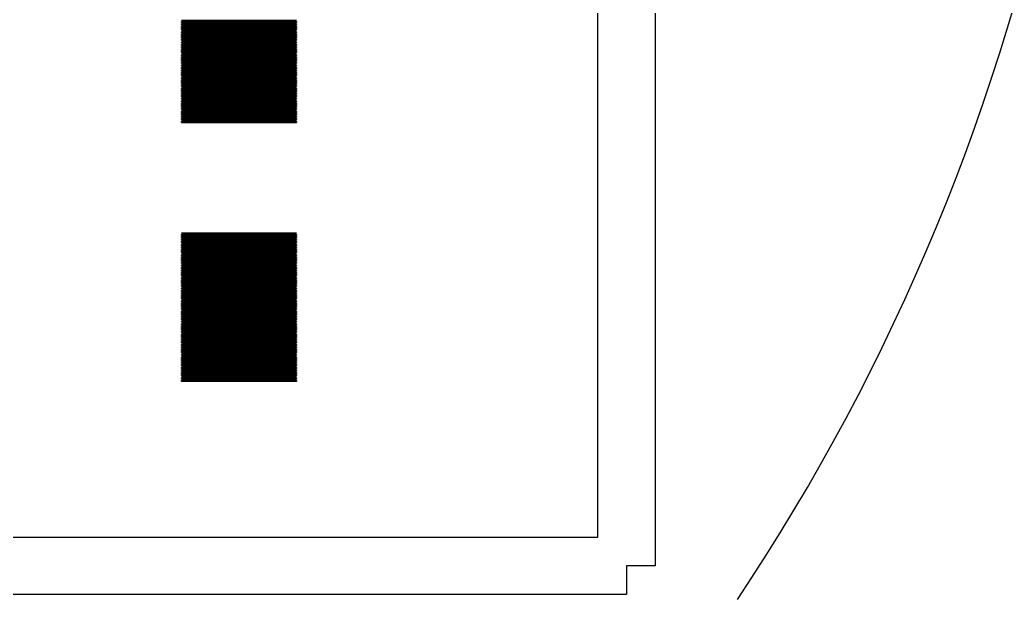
# Model space of a CAD drawing. Extents: x -21 to 129, y -39 to 111.
# Drawn here: x 91.37 to 126.03, y -5.58 to 14.5 of the extents above; entities that cross this region are included whole.
import ezdxf

# ---------------------------------------------------------------- set-up
doc = ezdxf.new("R2010")
doc.units = 0

msp = doc.modelspace()

# ---------------------------------------------------------------- linework, layer by layer
for p, q in [((113.5, 76.5), (113.5, -4.5)), ((111.5, -3.5), (111.5, 75.5)), ((125.771, 14.2286), (126.032, 15.111)), ((97, 14.475), (97, 14.485)), ((97, 14.485), (101, 14.485)), ((101, 14.475), (97, 14.475)), ((97, 14.435), (97, 14.445)), ((97, 14.445), (101, 14.445)), ((101, 14.435), (97, 14.435)), ((97, 14.395), (97, 14.405)), ((97, 14.405), (101, 14.405)), ((101, 14.395), (97, 14.395)), ((97, 14.355), (97, 14.365)), ((97, 14.365), (101, 14.365)), ((101, 14.355), (97, 14.355)), ((97, 14.315), (97, 14.325)), ((97, 14.325), (101, 14.325)), ((101, 14.315), (97, 14.315)), ((97, 14.275), (97, 14.285)), ((97, 14.285), (101, 14.285)), ((101, 14.275), (97, 14.275)), ((97, 14.235), (97, 14.245)), ((97, 14.245), (101, 14.245)), ((101, 14.235), (97, 14.235)), ((101, 14.485), (101, 14.475)), ((101, 14.445), (101, 14.435)), ((101, 14.405), (101, 14.395)), ((101, 14.365), (101, 14.355)), ((101, 14.325), (101, 14.315)), ((101, 14.285), (101, 14.275)), ((101, 14.245), (101, 14.235)), ((125.498, 13.3495), (125.771, 14.2286)), ((97, 14.195), (97, 14.205)), ((97, 14.205), (101, 14.205)), ((101, 14.195), (97, 14.195)), ((97, 14.155), (97, 14.165)), ((97, 14.165), (101, 14.165)), ((101, 14.155), (97, 14.155)), ((97, 14.115), (97, 14.125)), ((97, 14.125), (101, 14.125)), ((101, 14.115), (97, 14.115)), ((97, 14.075), (97, 14.085)), ((97, 14.085), (101, 14.085)), ((101, 14.075), (97, 14.075)), ((97, 14.035), (97, 14.045)), ((97, 14.045), (101, 14.045)), ((101, 14.035), (97, 14.035)), ((97, 13.995), (97, 14.005)), ((97, 14.005), (101, 14.005)), ((101, 13.995), (97, 13.995)), ((97, 13.955), (97, 13.965)), ((97, 13.965), (101, 13.965)), ((101, 13.955), (97, 13.955)), ((97, 13.915), (97, 13.925)), ((97, 13.925), (101, 13.925)), ((101, 13.915), (97, 13.915)), ((97, 13.875), (97, 13.885)), ((97, 13.885), (101, 13.885)), ((101, 13.875), (97, 13.875)), ((101, 14.205), (101, 14.195)), ((101, 14.165), (101, 14.155)), ((101, 14.125), (101, 14.115)), ((101, 14.085), (101, 14.075)), ((101, 14.045), (101, 14.035)), ((101, 14.005), (101, 13.995)), ((101, 13.965), (101, 13.955)), ((101, 13.925), (101, 13.915)), ((101, 13.885), (101, 13.875)), ((97, 13.835), (97, 13.845)), ((97, 13.845), (101, 13.845)), ((101, 13.835), (97, 13.835)), ((97, 13.795), (97, 13.805)), ((97, 13.805), (101, 13.805)), ((101, 13.795), (97, 13.795)), ((97, 13.755), (97, 13.765)), ((97, 13.765), (101, 13.765)), ((101, 13.755), (97, 13.755)), ((97, 13.715), (97, 13.725)), ((97, 13.725), (101, 13.725)), ((101, 13.715), (97, 13.715)), ((97, 13.675), (97, 13.685)), ((97, 13.685), (101, 13.685)), ((101, 13.675), (97, 13.675)), ((97, 13.635), (97, 13.645)), ((97, 13.645), (101, 13.645)), ((101, 13.635), (97, 13.635)), ((97, 13.595), (97, 13.605)), ((97, 13.605), (101, 13.605)), ((101, 13.595), (97, 13.595)), ((97, 13.555), (97, 13.565)), ((97, 13.565), (101, 13.565)), ((101, 13.555), (97, 13.555)), ((97, 13.515), (97, 13.525)), ((97, 13.525), (101, 13.525)), ((101, 13.845), (101, 13.835)), ((101, 13.805), (101, 13.795)), ((101, 13.765), (101, 13.755)), ((101, 13.725), (101, 13.715)), ((101, 13.685), (101, 13.675)), ((101, 13.645), (101, 13.635)), ((101, 13.605), (101, 13.595)), ((101, 13.565), (101, 13.555)), ((101, 13.525), (101, 13.515)), ((101, 13.515), (97, 13.515)), ((97, 13.475), (97, 13.485)), ((97, 13.485), (101, 13.485)), ((101, 13.475), (97, 13.475)), ((97, 13.435), (97, 13.445)), ((97, 13.445), (101, 13.445)), ((101, 13.435), (97, 13.435)), ((97, 13.395), (97, 13.405)), ((97, 13.405), (101, 13.405)), ((101, 13.395), (97, 13.395)), ((97, 13.355), (97, 13.365)), ((97, 13.365), (101, 13.365)), ((101, 13.355), (97, 13.355)), ((97, 13.315), (97, 13.325)), ((97, 13.325), (101, 13.325)), ((101, 13.315), (97, 13.315)), ((97, 13.275), (97, 13.285)), ((97, 13.285), (101, 13.285)), ((101, 13.275), (97, 13.275)), ((97, 13.235), (97, 13.245)), ((97, 13.245), (101, 13.245)), ((101, 13.235), (97, 13.235)), ((97, 13.195), (97, 13.205)), ((97, 13.205), (101, 13.205)), ((101, 13.195), (97, 13.195)), ((101, 13.485), (101, 13.475)), ((101, 13.445), (101, 13.435)), ((101, 13.405), (101, 13.395)), ((101, 13.365), (101, 13.355)), ((101, 13.325), (101, 13.315)), ((101, 13.285), (101, 13.275)), ((101, 13.245), (101, 13.235)), ((101, 13.205), (101, 13.195)), ((125.215, 12.4739), (125.498, 13.3495)), ((97, 13.155), (97, 13.165)), ((97, 13.165), (101, 13.165)), ((101, 13.155), (97, 13.155)), ((97, 13.115), (97, 13.125)), ((97, 13.125), (101, 13.125)), ((101, 13.115), (97, 13.115)), ((97, 13.075), (97, 13.085)), ((97, 13.085), (101, 13.085)), ((101, 13.075), (97, 13.075)), ((97, 13.035), (97, 13.045)), ((97, 13.045), (101, 13.045)), ((101, 13.035), (97, 13.035)), ((97, 12.995), (97, 13.005)), ((97, 13.005), (101, 13.005)), ((101, 12.995), (97, 12.995)), ((97, 12.955), (97, 12.965)), ((97, 12.965), (101, 12.965)), ((101, 12.955), (97, 12.955)), ((97, 12.915), (97, 12.925)), ((97, 12.925), (101, 12.925)), ((101, 12.915), (97, 12.915)), ((97, 12.875), (97, 12.885)), ((97, 12.885), (101, 12.885)), ((101, 12.875), (97, 12.875)), ((97, 12.835), (97, 12.845)), ((97, 12.845), (101, 12.845)), ((101, 12.835), (97, 12.835)), ((101, 13.165), (101, 13.155)), ((101, 13.125), (101, 13.115)), ((101, 13.085), (101, 13.075)), ((101, 13.045), (101, 13.035)), ((101, 13.005), (101, 12.995)), ((101, 12.965), (101, 12.955)), ((101, 12.925), (101, 12.915)), ((101, 12.885), (101, 12.875)), ((101, 12.845), (101, 12.835)), ((97, 12.795), (97, 12.805)), ((97, 12.805), (101, 12.805)), ((101, 12.795), (97, 12.795)), ((97, 12.755), (97, 12.765)), ((97, 12.765), (101, 12.765)), ((101, 12.755), (97, 12.755)), ((97, 12.715), (97, 12.725)), ((97, 12.725), (101, 12.725)), ((101, 12.715), (97, 12.715)), ((97, 12.675), (97, 12.685)), ((97, 12.685), (101, 12.685)), ((101, 12.675), (97, 12.675)), ((97, 12.635), (97, 12.645)), ((97, 12.645), (101, 12.645)), ((101, 12.635), (97, 12.635)), ((97, 12.595), (97, 12.605)), ((97, 12.605), (101, 12.605)), ((101, 12.595), (97, 12.595)), ((97, 12.555), (97, 12.565)), ((97, 12.565), (101, 12.565)), ((101, 12.555), (97, 12.555)), ((97, 12.515), (97, 12.525)), ((97, 12.525), (101, 12.525)), ((101, 12.515), (97, 12.515)), ((97, 12.475), (97, 12.485)), ((97, 12.485), (101, 12.485)), ((101, 12.805), (101, 12.795)), ((101, 12.765), (101, 12.755)), ((101, 12.725), (101, 12.715)), ((101, 12.685), (101, 12.675)), ((101, 12.645), (101, 12.635)), ((101, 12.605), (101, 12.595)), ((101, 12.565), (101, 12.555)), ((101, 12.525), (101, 12.515)), ((101, 12.485), (101, 12.475)), ((101, 12.475), (97, 12.475)), ((97, 12.435), (97, 12.445)), ((97, 12.445), (101, 12.445)), ((101, 12.435), (97, 12.435)), ((97, 12.395), (97, 12.405)), ((97, 12.405), (101, 12.405)), ((101, 12.395), (97, 12.395)), ((97, 12.355), (97, 12.365)), ((97, 12.365), (101, 12.365)), ((101, 12.355), (97, 12.355)), ((97, 12.315), (97, 12.325)), ((97, 12.325), (101, 12.325)), ((101, 12.315), (97, 12.315)), ((97, 12.275), (97, 12.285)), ((97, 12.285), (101, 12.285)), ((101, 12.275), (97, 12.275)), ((97, 12.235), (97, 12.245)), ((97, 12.245), (101, 12.245)), ((101, 12.235), (97, 12.235)), ((97, 12.195), (97, 12.205)), ((97, 12.205), (101, 12.205)), ((101, 12.195), (97, 12.195)), ((97, 12.155), (97, 12.165)), ((97, 12.165), (101, 12.165)), ((101, 12.155), (97, 12.155)), ((101, 12.445), (101, 12.435)), ((101, 12.405), (101, 12.395)), ((101, 12.365), (101, 12.355)), ((101, 12.325), (101, 12.315)), ((101, 12.285), (101, 12.275)), ((101, 12.245), (101, 12.235)), ((101, 12.205), (101, 12.195)), ((101, 12.165), (101, 12.155)), ((124.921, 11.6017), (125.215, 12.4739)), ((97, 12.115), (97, 12.125)), ((97, 12.125), (101, 12.125)), ((101, 12.115), (97, 12.115)), ((97, 12.075), (97, 12.085)), ((97, 12.085), (101, 12.085)), ((101, 12.075), (97, 12.075)), ((97, 12.035), (97, 12.045)), ((97, 12.045), (101, 12.045)), ((101, 12.035), (97, 12.035)), ((97, 11.995), (97, 12.005)), ((97, 12.005), (101, 12.005)), ((101, 11.995), (97, 11.995)), ((97, 11.955), (97, 11.965)), ((97, 11.965), (101, 11.965)), ((101, 11.955), (97, 11.955)), ((97, 11.915), (97, 11.925)), ((97, 11.925), (101, 11.925)), ((101, 11.915), (97, 11.915)), ((97, 11.875), (97, 11.885)), ((97, 11.885), (101, 11.885)), ((101, 11.875), (97, 11.875)), ((97, 11.835), (97, 11.845)), ((97, 11.845), (101, 11.845)), ((101, 11.835), (97, 11.835)), ((97, 11.795), (97, 11.805)), ((97, 11.805), (101, 11.805)), ((101, 11.795), (97, 11.795)), ((101, 12.125), (101, 12.115)), ((101, 12.085), (101, 12.075)), ((101, 12.045), (101, 12.035)), ((101, 12.005), (101, 11.995)), ((101, 11.965), (101, 11.955)), ((101, 11.925), (101, 11.915)), ((101, 11.885), (101, 11.875)), ((101, 11.845), (101, 11.835)), ((101, 11.805), (101, 11.795)), ((97, 11.755), (97, 11.765)), ((97, 11.765), (101, 11.765)), ((101, 11.755), (97, 11.755)), ((97, 11.715), (97, 11.725)), ((97, 11.725), (101, 11.725)), ((101, 11.715), (97, 11.715)), ((97, 11.675), (97, 11.685)), ((97, 11.685), (101, 11.685)), ((101, 11.675), (97, 11.675)), ((97, 11.635), (97, 11.645)), ((97, 11.645), (101, 11.645)), ((101, 11.635), (97, 11.635)), ((97, 11.595), (97, 11.605)), ((97, 11.605), (101, 11.605)), ((101, 11.595), (97, 11.595)), ((97, 11.555), (97, 11.565)), ((97, 11.565), (101, 11.565)), ((101, 11.555), (97, 11.555)), ((97, 11.515), (97, 11.525)), ((97, 11.525), (101, 11.525)), ((101, 11.515), (97, 11.515)), ((97, 11.475), (97, 11.485)), ((97, 11.485), (101, 11.485)), ((101, 11.475), (97, 11.475)), ((97, 11.435), (97, 11.445)), ((97, 11.445), (101, 11.445)), ((101, 11.765), (101, 11.755)), ((101, 11.725), (101, 11.715)), ((101, 11.685), (101, 11.675)), ((101, 11.645), (101, 11.635)), ((101, 11.605), (101, 11.595)), ((101, 11.565), (101, 11.555)), ((101, 11.525), (101, 11.515)), ((101, 11.485), (101, 11.475)), ((101, 11.445), (101, 11.435)), ((124.616, 10.7332), (124.921, 11.6017)), ((101, 11.435), (97, 11.435)), ((97, 11.395), (97, 11.405)), ((97, 11.405), (101, 11.405)), ((101, 11.395), (97, 11.395)), ((97, 11.355), (97, 11.365)), ((97, 11.365), (101, 11.365)), ((101, 11.355), (97, 11.355)), ((97, 11.315), (97, 11.325)), ((97, 11.325), (101, 11.325)), ((101, 11.315), (97, 11.315)), ((97, 11.275), (97, 11.285)), ((97, 11.285), (101, 11.285)), ((101, 11.275), (97, 11.275)), ((97, 11.235), (97, 11.245)), ((97, 11.245), (101, 11.245)), ((101, 11.235), (97, 11.235)), ((97, 11.195), (97, 11.205)), ((97, 11.205), (101, 11.205)), ((101, 11.195), (97, 11.195)), ((97, 11.155), (97, 11.165)), ((97, 11.165), (101, 11.165)), ((101, 11.155), (97, 11.155)), ((97, 11.115), (97, 11.125)), ((97, 11.125), (101, 11.125)), ((101, 11.115), (97, 11.115)), ((101, 11.405), (101, 11.395)), ((101, 11.365), (101, 11.355)), ((101, 11.325), (101, 11.315)), ((101, 11.285), (101, 11.275)), ((101, 11.245), (101, 11.235)), ((101, 11.205), (101, 11.195)), ((101, 11.165), (101, 11.155)), ((101, 11.125), (101, 11.115)), ((97, 11.075), (97, 11.085)), ((97, 11.085), (101, 11.085)), ((101, 11.075), (97, 11.075)), ((97, 11.035), (97, 11.045)), ((97, 11.045), (101, 11.045)), ((101, 11.035), (97, 11.035)), ((97, 10.995), (97, 11.005)), ((97, 11.005), (101, 11.005)), ((101, 10.995), (97, 10.995)), ((97, 10.955), (97, 10.965)), ((97, 10.965), (101, 10.965)), ((101, 10.955), (97, 10.955)), ((97, 10.915), (97, 10.925)), ((97, 10.925), (101, 10.925)), ((101, 10.915), (97, 10.915)), ((101, 11.085), (101, 11.075)), ((101, 11.045), (101, 11.035)), ((101, 11.005), (101, 10.995)), ((101, 10.965), (101, 10.955)), ((101, 10.925), (101, 10.915)), ((124.3, 9.86859), (124.616, 10.7332)), ((123.974, 9.00786), (124.3, 9.86859)), ((123.638, 8.1512), (123.974, 9.00786)), ((123.291, 7.29874), (123.638, 8.1512)), ((122.934, 6.45059), (123.291, 7.29874)), ((97, 7.075), (97, 7.08499)), ((97, 7.08499), (101, 7.08499)), ((101, 7.075), (97, 7.075)), ((97, 7.03499), (97, 7.045)), ((97, 7.045), (101, 7.045)), ((101, 7.03499), (97, 7.03499)), ((97, 6.995), (97, 7.00499)), ((97, 7.00499), (101, 7.00499)), ((101, 6.995), (97, 6.995)), ((97, 6.95499), (97, 6.965)), ((97, 6.965), (101, 6.965)), ((101, 6.95499), (97, 6.95499)), ((101, 7.08499), (101, 7.075)), ((101, 7.045), (101, 7.03499)), ((101, 7.00499), (101, 6.995)), ((101, 6.965), (101, 6.95499)), ((97, 6.91499), (97, 6.92499)), ((97, 6.92499), (101, 6.92499)), ((101, 6.91499), (97, 6.91499)), ((97, 6.875), (97, 6.88499)), ((97, 6.88499), (101, 6.88499)), ((101, 6.875), (97, 6.875)), ((97, 6.83499), (97, 6.84499)), ((97, 6.84499), (101, 6.84499)), ((101, 6.83499), (97, 6.83499)), ((97, 6.795), (97, 6.80499)), ((97, 6.80499), (101, 6.80499)), ((101, 6.795), (97, 6.795)), ((97, 6.75499), (97, 6.765)), ((97, 6.765), (101, 6.765)), ((101, 6.75499), (97, 6.75499)), ((97, 6.715), (97, 6.72499)), ((97, 6.72499), (101, 6.72499)), ((101, 6.715), (97, 6.715)), ((97, 6.67499), (97, 6.685)), ((97, 6.685), (101, 6.685)), ((101, 6.67499), (97, 6.67499)), ((97, 6.63499), (97, 6.64499)), ((97, 6.64499), (101, 6.64499)), ((101, 6.63499), (97, 6.63499)), ((97, 6.59499), (97, 6.605)), ((97, 6.605), (101, 6.605)), ((101, 6.59499), (97, 6.59499)), ((101, 6.92499), (101, 6.91499)), ((101, 6.88499), (101, 6.875)), ((101, 6.84499), (101, 6.83499)), ((101, 6.80499), (101, 6.795)), ((101, 6.765), (101, 6.75499)), ((101, 6.72499), (101, 6.715)), ((101, 6.685), (101, 6.67499)), ((101, 6.64499), (101, 6.63499)), ((101, 6.605), (101, 6.59499)), ((97, 6.55499), (97, 6.56499)), ((97, 6.56499), (101, 6.56499)), ((101, 6.55499), (97, 6.55499)), ((97, 6.515), (97, 6.52499)), ((97, 6.52499), (101, 6.52499)), ((101, 6.515), (97, 6.515)), ((97, 6.47499), (97, 6.48499)), ((97, 6.48499), (101, 6.48499)), ((101, 6.47499), (97, 6.47499)), ((97, 6.435), (97, 6.44499)), ((97, 6.44499), (101, 6.44499)), ((101, 6.435), (97, 6.435)), ((97, 6.39499), (97, 6.405)), ((97, 6.405), (101, 6.405)), ((101, 6.39499), (97, 6.39499)), ((97, 6.355), (97, 6.36499)), ((97, 6.36499), (101, 6.36499)), ((101, 6.355), (97, 6.355)), ((97, 6.31499), (97, 6.325)), ((97, 6.325), (101, 6.325)), ((101, 6.31499), (97, 6.31499)), ((97, 6.27499), (97, 6.28499)), ((97, 6.28499), (101, 6.28499)), ((101, 6.27499), (97, 6.27499)), ((97, 6.23499), (97, 6.245)), ((97, 6.245), (101, 6.245)), ((101, 6.56499), (101, 6.55499)), ((101, 6.52499), (101, 6.515)), ((101, 6.48499), (101, 6.47499)), ((101, 6.44499), (101, 6.435)), ((101, 6.405), (101, 6.39499)), ((101, 6.36499), (101, 6.355)), ((101, 6.325), (101, 6.31499)), ((101, 6.28499), (101, 6.27499)), ((101, 6.245), (101, 6.23499)), ((122.566, 5.60689), (122.934, 6.45059)), ((101, 6.23499), (97, 6.23499)), ((97, 6.19499), (97, 6.20499)), ((97, 6.20499), (101, 6.20499)), ((101, 6.19499), (97, 6.19499)), ((97, 6.155), (97, 6.16499)), ((97, 6.16499), (101, 6.16499)), ((101, 6.155), (97, 6.155)), ((97, 6.11499), (97, 6.125)), ((97, 6.125), (101, 6.125)), ((101, 6.11499), (97, 6.11499)), ((97, 6.075), (97, 6.08499)), ((97, 6.08499), (101, 6.08499)), ((101, 6.075), (97, 6.075)), ((97, 6.03499), (97, 6.045)), ((97, 6.045), (101, 6.045)), ((101, 6.03499), (97, 6.03499)), ((97, 5.995), (97, 6.00499)), ((97, 6.00499), (101, 6.00499)), ((101, 5.995), (97, 5.995)), ((97, 5.95499), (97, 5.965)), ((97, 5.965), (101, 5.965)), ((101, 5.95499), (97, 5.95499)), ((97, 5.91499), (97, 5.92499)), ((97, 5.92499), (101, 5.92499)), ((101, 5.91499), (97, 5.91499)), ((101, 6.20499), (101, 6.19499)), ((101, 6.16499), (101, 6.155)), ((101, 6.125), (101, 6.11499)), ((101, 6.08499), (101, 6.075)), ((101, 6.045), (101, 6.03499)), ((101, 6.00499), (101, 5.995)), ((101, 5.965), (101, 5.95499)), ((101, 5.92499), (101, 5.91499)), ((97, 5.875), (97, 5.88499)), ((97, 5.88499), (101, 5.88499)), ((101, 5.875), (97, 5.875)), ((97, 5.83499), (97, 5.84499)), ((97, 5.84499), (101, 5.84499)), ((101, 5.83499), (97, 5.83499)), ((97, 5.795), (97, 5.80499)), ((97, 5.80499), (101, 5.80499)), ((101, 5.795), (97, 5.795)), ((97, 5.75499), (97, 5.765)), ((97, 5.765), (101, 5.765)), ((101, 5.75499), (97, 5.75499)), ((97, 5.715), (97, 5.72499)), ((97, 5.72499), (101, 5.72499)), ((101, 5.715), (97, 5.715)), ((97, 5.67499), (97, 5.685)), ((97, 5.685), (101, 5.685)), ((101, 5.67499), (97, 5.67499)), ((97, 5.63499), (97, 5.64499)), ((97, 5.64499), (101, 5.64499)), ((101, 5.63499), (97, 5.63499)), ((97, 5.59499), (97, 5.605)), ((97, 5.605), (101, 5.605)), ((101, 5.59499), (97, 5.59499)), ((97, 5.55499), (97, 5.56499)), ((97, 5.56499), (101, 5.56499)), ((101, 5.55499), (97, 5.55499)), ((101, 5.88499), (101, 5.875)), ((101, 5.84499), (101, 5.83499)), ((101, 5.80499), (101, 5.795)), ((101, 5.765), (101, 5.75499)), ((101, 5.72499), (101, 5.715)), ((101, 5.685), (101, 5.67499)), ((101, 5.64499), (101, 5.63499)), ((101, 5.605), (101, 5.59499)), ((101, 5.56499), (101, 5.55499)), ((122.188, 4.76778), (122.566, 5.60689)), ((97, 5.515), (97, 5.52499)), ((97, 5.52499), (101, 5.52499)), ((101, 5.515), (97, 5.515)), ((97, 5.47499), (97, 5.48499)), ((97, 5.48499), (101, 5.48499)), ((101, 5.47499), (97, 5.47499)), ((97, 5.435), (97, 5.44499)), ((97, 5.44499), (101, 5.44499)), ((101, 5.435), (97, 5.435)), ((97, 5.39499), (97, 5.405)), ((97, 5.405), (101, 5.405)), ((101, 5.39499), (97, 5.39499)), ((97, 5.355), (97, 5.36499)), ((97, 5.36499), (101, 5.36499)), ((101, 5.355), (97, 5.355)), ((97, 5.31499), (97, 5.325)), ((97, 5.325), (101, 5.325)), ((101, 5.31499), (97, 5.31499)), ((97, 5.27499), (97, 5.28499)), ((97, 5.28499), (101, 5.28499)), ((101, 5.27499), (97, 5.27499)), ((97, 5.23499), (97, 5.245)), ((97, 5.245), (101, 5.245)), ((101, 5.23499), (97, 5.23499)), ((97, 5.19499), (97, 5.20499)), ((97, 5.20499), (101, 5.20499)), ((101, 5.52499), (101, 5.515)), ((101, 5.48499), (101, 5.47499)), ((101, 5.44499), (101, 5.435)), ((101, 5.405), (101, 5.39499)), ((101, 5.36499), (101, 5.355)), ((101, 5.325), (101, 5.31499)), ((101, 5.28499), (101, 5.27499)), ((101, 5.245), (101, 5.23499)), ((101, 5.20499), (101, 5.19499)), ((101, 5.19499), (97, 5.19499)), ((97, 5.155), (97, 5.16499)), ((97, 5.16499), (101, 5.16499)), ((101, 5.155), (97, 5.155)), ((97, 5.11499), (97, 5.125)), ((97, 5.125), (101, 5.125)), ((101, 5.11499), (97, 5.11499)), ((97, 5.075), (97, 5.08499)), ((97, 5.08499), (101, 5.08499)), ((101, 5.075), (97, 5.075)), ((97, 5.03499), (97, 5.045)), ((97, 5.045), (101, 5.045)), ((101, 5.03499), (97, 5.03499)), ((97, 4.995), (97, 5.00499)), ((97, 5.00499), (101, 5.00499)), ((101, 4.995), (97, 4.995)), ((97, 4.95499), (97, 4.965)), ((97, 4.965), (101, 4.965)), ((101, 4.95499), (97, 4.95499)), ((97, 4.91499), (97, 4.92499)), ((97, 4.92499), (101, 4.92499)), ((101, 4.91499), (97, 4.91499)), ((97, 4.875), (97, 4.88499)), ((97, 4.88499), (101, 4.88499)), ((101, 4.875), (97, 4.875)), ((101, 5.16499), (101, 5.155)), ((101, 5.125), (101, 5.11499)), ((101, 5.08499), (101, 5.075)), ((101, 5.045), (101, 5.03499)), ((101, 5.00499), (101, 4.995)), ((101, 4.965), (101, 4.95499)), ((101, 4.92499), (101, 4.91499)), ((101, 4.88499), (101, 4.875)), ((97, 4.83499), (97, 4.84499)), ((97, 4.84499), (101, 4.84499)), ((101, 4.83499), (97, 4.83499)), ((97, 4.795), (97, 4.80499)), ((97, 4.80499), (101, 4.80499)), ((101, 4.795), (97, 4.795)), ((97, 4.75499), (97, 4.765)), ((97, 4.765), (101, 4.765)), ((101, 4.75499), (97, 4.75499)), ((97, 4.715), (97, 4.72499)), ((97, 4.72499), (101, 4.72499)), ((101, 4.715), (97, 4.715)), ((97, 4.67499), (97, 4.685)), ((97, 4.685), (101, 4.685)), ((101, 4.67499), (97, 4.67499)), ((97, 4.63499), (97, 4.64499)), ((97, 4.64499), (101, 4.64499)), ((101, 4.63499), (97, 4.63499)), ((97, 4.59499), (97, 4.605)), ((97, 4.605), (101, 4.605)), ((101, 4.59499), (97, 4.59499)), ((97, 4.55499), (97, 4.56499)), ((97, 4.56499), (101, 4.56499)), ((101, 4.55499), (97, 4.55499)), ((97, 4.515), (97, 4.52499)), ((97, 4.52499), (101, 4.52499)), ((101, 4.515), (97, 4.515)), ((101, 4.84499), (101, 4.83499)), ((101, 4.80499), (101, 4.795)), ((101, 4.765), (101, 4.75499)), ((101, 4.72499), (101, 4.715)), ((101, 4.685), (101, 4.67499)), ((101, 4.64499), (101, 4.63499)), ((101, 4.605), (101, 4.59499)), ((101, 4.56499), (101, 4.55499)), ((101, 4.52499), (101, 4.515)), ((121.799, 3.93336), (122.188, 4.76778)), ((97, 4.47501), (97, 4.485)), ((97, 4.485), (101, 4.485)), ((101, 4.47501), (97, 4.47501)), ((97, 4.43501), (97, 4.44501)), ((97, 4.44501), (101, 4.44501)), ((101, 4.43501), (97, 4.43501)), ((97, 4.395), (97, 4.40501)), ((97, 4.40501), (101, 4.40501)), ((101, 4.395), (97, 4.395)), ((97, 4.35501), (97, 4.36501)), ((97, 4.36501), (101, 4.36501)), ((101, 4.35501), (97, 4.35501)), ((97, 4.315), (97, 4.32501)), ((97, 4.32501), (101, 4.32501)), ((101, 4.315), (97, 4.315)), ((97, 4.27501), (97, 4.285)), ((97, 4.285), (101, 4.285)), ((101, 4.27501), (97, 4.27501)), ((97, 4.235), (97, 4.24501)), ((97, 4.24501), (101, 4.24501)), ((101, 4.235), (97, 4.235)), ((97, 4.19501), (97, 4.205)), ((97, 4.205), (101, 4.205)), ((101, 4.19501), (97, 4.19501)), ((97, 4.15501), (97, 4.16501)), ((97, 4.16501), (101, 4.16501)), ((101, 4.485), (101, 4.47501)), ((101, 4.44501), (101, 4.43501)), ((101, 4.40501), (101, 4.395)), ((101, 4.36501), (101, 4.35501)), ((101, 4.32501), (101, 4.315)), ((101, 4.285), (101, 4.27501)), ((101, 4.24501), (101, 4.235)), ((101, 4.205), (101, 4.19501)), ((101, 4.16501), (101, 4.15501)), ((101, 4.15501), (97, 4.15501)), ((97, 4.11501), (97, 4.125)), ((97, 4.125), (101, 4.125)), ((101, 4.11501), (97, 4.11501)), ((97, 4.07501), (97, 4.08501)), ((97, 4.08501), (101, 4.08501)), ((101, 4.07501), (97, 4.07501)), ((97, 4.035), (97, 4.04501)), ((97, 4.04501), (101, 4.04501)), ((101, 4.035), (97, 4.035)), ((97, 3.99501), (97, 4.005)), ((97, 4.005), (101, 4.005)), ((101, 3.99501), (97, 3.99501)), ((97, 3.955), (97, 3.96501)), ((97, 3.96501), (101, 3.96501)), ((101, 3.955), (97, 3.955)), ((97, 3.91501), (97, 3.925)), ((97, 3.925), (101, 3.925)), ((101, 3.91501), (97, 3.91501)), ((97, 3.875), (97, 3.88501)), ((97, 3.88501), (101, 3.88501)), ((101, 3.875), (97, 3.875)), ((97, 3.83501), (97, 3.845)), ((97, 3.845), (101, 3.845)), ((101, 3.83501), (97, 3.83501)), ((101, 4.125), (101, 4.11501)), ((101, 4.08501), (101, 4.07501)), ((101, 4.04501), (101, 4.035)), ((101, 4.005), (101, 3.99501)), ((101, 3.96501), (101, 3.955)), ((101, 3.925), (101, 3.91501)), ((101, 3.88501), (101, 3.875)), ((101, 3.845), (101, 3.83501)), ((121.401, 3.10378), (121.799, 3.93336)), ((97, 3.79501), (97, 3.80501)), ((97, 3.80501), (101, 3.80501)), ((101, 3.79501), (97, 3.79501)), ((97, 3.755), (97, 3.76501)), ((97, 3.76501), (101, 3.76501)), ((101, 3.755), (97, 3.755)), ((97, 3.71501), (97, 3.72501)), ((97, 3.72501), (101, 3.72501)), ((101, 3.71501), (97, 3.71501)), ((97, 3.675), (97, 3.68501)), ((97, 3.68501), (101, 3.68501)), ((101, 3.675), (97, 3.675)), ((97, 3.63501), (97, 3.645)), ((97, 3.645), (101, 3.645)), ((101, 3.63501), (97, 3.63501)), ((97, 3.595), (97, 3.60501)), ((97, 3.60501), (101, 3.60501)), ((101, 3.595), (97, 3.595)), ((97, 3.55501), (97, 3.565)), ((97, 3.565), (101, 3.565)), ((101, 3.55501), (97, 3.55501)), ((97, 3.51501), (97, 3.52501)), ((97, 3.52501), (101, 3.52501)), ((101, 3.51501), (97, 3.51501)), ((97, 3.47501), (97, 3.485)), ((97, 3.485), (101, 3.485)), ((101, 3.47501), (97, 3.47501)), ((101, 3.80501), (101, 3.79501)), ((101, 3.76501), (101, 3.755)), ((101, 3.72501), (101, 3.71501)), ((101, 3.68501), (101, 3.675)), ((101, 3.645), (101, 3.63501)), ((101, 3.60501), (101, 3.595)), ((101, 3.565), (101, 3.55501)), ((101, 3.52501), (101, 3.51501)), ((101, 3.485), (101, 3.47501)), ((97, 3.43501), (97, 3.44501)), ((97, 3.44501), (101, 3.44501)), ((101, 3.43501), (97, 3.43501)), ((97, 3.395), (97, 3.40501)), ((97, 3.40501), (101, 3.40501)), ((101, 3.395), (97, 3.395)), ((97, 3.35501), (97, 3.36501)), ((97, 3.36501), (101, 3.36501)), ((101, 3.35501), (97, 3.35501)), ((97, 3.315), (97, 3.32501)), ((97, 3.32501), (101, 3.32501)), ((101, 3.315), (97, 3.315)), ((97, 3.27501), (97, 3.285)), ((97, 3.285), (101, 3.285)), ((101, 3.27501), (97, 3.27501)), ((97, 3.235), (97, 3.24501)), ((97, 3.24501), (101, 3.24501)), ((101, 3.235), (97, 3.235)), ((97, 3.19501), (97, 3.205)), ((97, 3.205), (101, 3.205)), ((101, 3.19501), (97, 3.19501)), ((97, 3.15501), (97, 3.16501)), ((97, 3.16501), (101, 3.16501)), ((101, 3.15501), (97, 3.15501)), ((97, 3.11501), (97, 3.125)), ((97, 3.125), (101, 3.125)), ((101, 3.44501), (101, 3.43501)), ((101, 3.40501), (101, 3.395)), ((101, 3.36501), (101, 3.35501)), ((101, 3.32501), (101, 3.315)), ((101, 3.285), (101, 3.27501)), ((101, 3.24501), (101, 3.235)), ((101, 3.205), (101, 3.19501)), ((101, 3.16501), (101, 3.15501)), ((101, 3.125), (101, 3.11501)), ((101, 3.11501), (97, 3.11501)), ((97, 3.07501), (97, 3.08501)), ((97, 3.08501), (101, 3.08501)), ((101, 3.07501), (97, 3.07501)), ((97, 3.035), (97, 3.04501)), ((97, 3.04501), (101, 3.04501)), ((101, 3.035), (97, 3.035)), ((97, 2.99501), (97, 3.005)), ((97, 3.005), (101, 3.005)), ((101, 2.99501), (97, 2.99501)), ((97, 2.955), (97, 2.96501)), ((97, 2.96501), (101, 2.96501)), ((101, 2.955), (97, 2.955)), ((97, 2.91501), (97, 2.925)), ((97, 2.925), (101, 2.925)), ((101, 2.91501), (97, 2.91501)), ((97, 2.875), (97, 2.88501)), ((97, 2.88501), (101, 2.88501)), ((101, 2.875), (97, 2.875)), ((97, 2.83501), (97, 2.845)), ((97, 2.845), (101, 2.845)), ((101, 2.83501), (97, 2.83501)), ((97, 2.79501), (97, 2.80501)), ((97, 2.80501), (101, 2.80501)), ((101, 2.79501), (97, 2.79501)), ((101, 3.08501), (101, 3.07501)), ((101, 3.04501), (101, 3.035)), ((101, 3.005), (101, 2.99501)), ((101, 2.96501), (101, 2.955)), ((101, 2.925), (101, 2.91501)), ((101, 2.88501), (101, 2.875)), ((101, 2.845), (101, 2.83501)), ((101, 2.80501), (101, 2.79501)), ((120.992, 2.27914), (121.401, 3.10378)), ((97, 2.755), (97, 2.76501)), ((97, 2.76501), (101, 2.76501)), ((101, 2.755), (97, 2.755)), ((97, 2.71501), (97, 2.72501)), ((97, 2.72501), (101, 2.72501)), ((101, 2.71501), (97, 2.71501)), ((97, 2.675), (97, 2.68501)), ((97, 2.68501), (101, 2.68501)), ((101, 2.675), (97, 2.675)), ((97, 2.63501), (97, 2.645)), ((97, 2.645), (101, 2.645)), ((101, 2.63501), (97, 2.63501)), ((97, 2.595), (97, 2.60501)), ((97, 2.60501), (101, 2.60501)), ((101, 2.595), (97, 2.595)), ((97, 2.55501), (97, 2.565)), ((97, 2.565), (101, 2.565)), ((101, 2.55501), (97, 2.55501)), ((97, 2.51501), (97, 2.52501)), ((97, 2.52501), (101, 2.52501)), ((101, 2.51501), (97, 2.51501)), ((97, 2.47501), (97, 2.485)), ((97, 2.485), (101, 2.485)), ((101, 2.47501), (97, 2.47501)), ((97, 2.43501), (97, 2.44501)), ((97, 2.44501), (101, 2.44501)), ((101, 2.43501), (97, 2.43501)), ((101, 2.76501), (101, 2.755)), ((101, 2.72501), (101, 2.71501)), ((101, 2.68501), (101, 2.675)), ((101, 2.645), (101, 2.63501)), ((101, 2.60501), (101, 2.595)), ((101, 2.565), (101, 2.55501)), ((101, 2.52501), (101, 2.51501)), ((101, 2.485), (101, 2.47501)), ((101, 2.44501), (101, 2.43501)), ((97, 2.395), (97, 2.40501)), ((97, 2.40501), (101, 2.40501)), ((101, 2.395), (97, 2.395)), ((97, 2.35501), (97, 2.36501)), ((97, 2.36501), (101, 2.36501)), ((101, 2.35501), (97, 2.35501)), ((97, 2.315), (97, 2.32501)), ((97, 2.32501), (101, 2.32501)), ((101, 2.315), (97, 2.315)), ((97, 2.27501), (97, 2.285)), ((97, 2.285), (101, 2.285)), ((101, 2.27501), (97, 2.27501)), ((97, 2.235), (97, 2.24501)), ((97, 2.24501), (101, 2.24501)), ((101, 2.235), (97, 2.235)), ((97, 2.19501), (97, 2.205)), ((97, 2.205), (101, 2.205)), ((101, 2.19501), (97, 2.19501)), ((97, 2.15501), (97, 2.16501)), ((97, 2.16501), (101, 2.16501)), ((101, 2.15501), (97, 2.15501)), ((97, 2.11501), (97, 2.125)), ((97, 2.125), (101, 2.125)), ((101, 2.11501), (97, 2.11501)), ((97, 2.07501), (97, 2.08501)), ((97, 2.08501), (101, 2.08501)), ((101, 2.40501), (101, 2.395)), ((101, 2.36501), (101, 2.35501)), ((101, 2.32501), (101, 2.315)), ((101, 2.285), (101, 2.27501)), ((101, 2.24501), (101, 2.235)), ((101, 2.205), (101, 2.19501)), ((101, 2.16501), (101, 2.15501)), ((101, 2.125), (101, 2.11501)), ((101, 2.08501), (101, 2.07501)), ((120.573, 1.45959), (120.992, 2.27914)), ((101, 2.07501), (97, 2.07501)), ((97, 2.035), (97, 2.04501)), ((97, 2.04501), (101, 2.04501)), ((101, 2.035), (97, 2.035)), ((97, 1.99501), (97, 2.005)), ((97, 2.005), (101, 2.005)), ((101, 1.99501), (97, 1.99501)), ((97, 1.955), (97, 1.96501)), ((97, 1.96501), (101, 1.96501)), ((101, 1.955), (97, 1.955)), ((97, 1.91501), (97, 1.925)), ((97, 1.925), (101, 1.925)), ((101, 1.91501), (97, 1.91501)), ((101, 2.04501), (101, 2.035)), ((101, 2.005), (101, 1.99501)), ((101, 1.96501), (101, 1.955)), ((101, 1.925), (101, 1.91501)), ((120.144, 0.64523), (120.573, 1.45959)), ((119.705, -0.16377), (120.144, 0.64523)), ((119.257, -0.96736), (119.705, -0.16377)), ((118.798, -1.76537), (119.257, -0.96736)), ((118.33, -2.55769), (118.798, -1.76537)), ((117.852, -3.34422), (118.33, -2.55769)), ((117.364, -4.12482), (117.852, -3.34422)), ((-3.5, -3.5), (111.5, -3.5)), ((116.867, -4.89937), (117.364, -4.12482)), ((113.5, -4.5), (112.5, -4.5)), ((112.5, -4.5), (112.5, -5.5)), ((116.36, -5.66776), (116.867, -4.89937)), ((112.5, -5.5), (-4.5, -5.5))]:
    msp.add_line(p, q)

doc.saveas('drawing.dxf')
